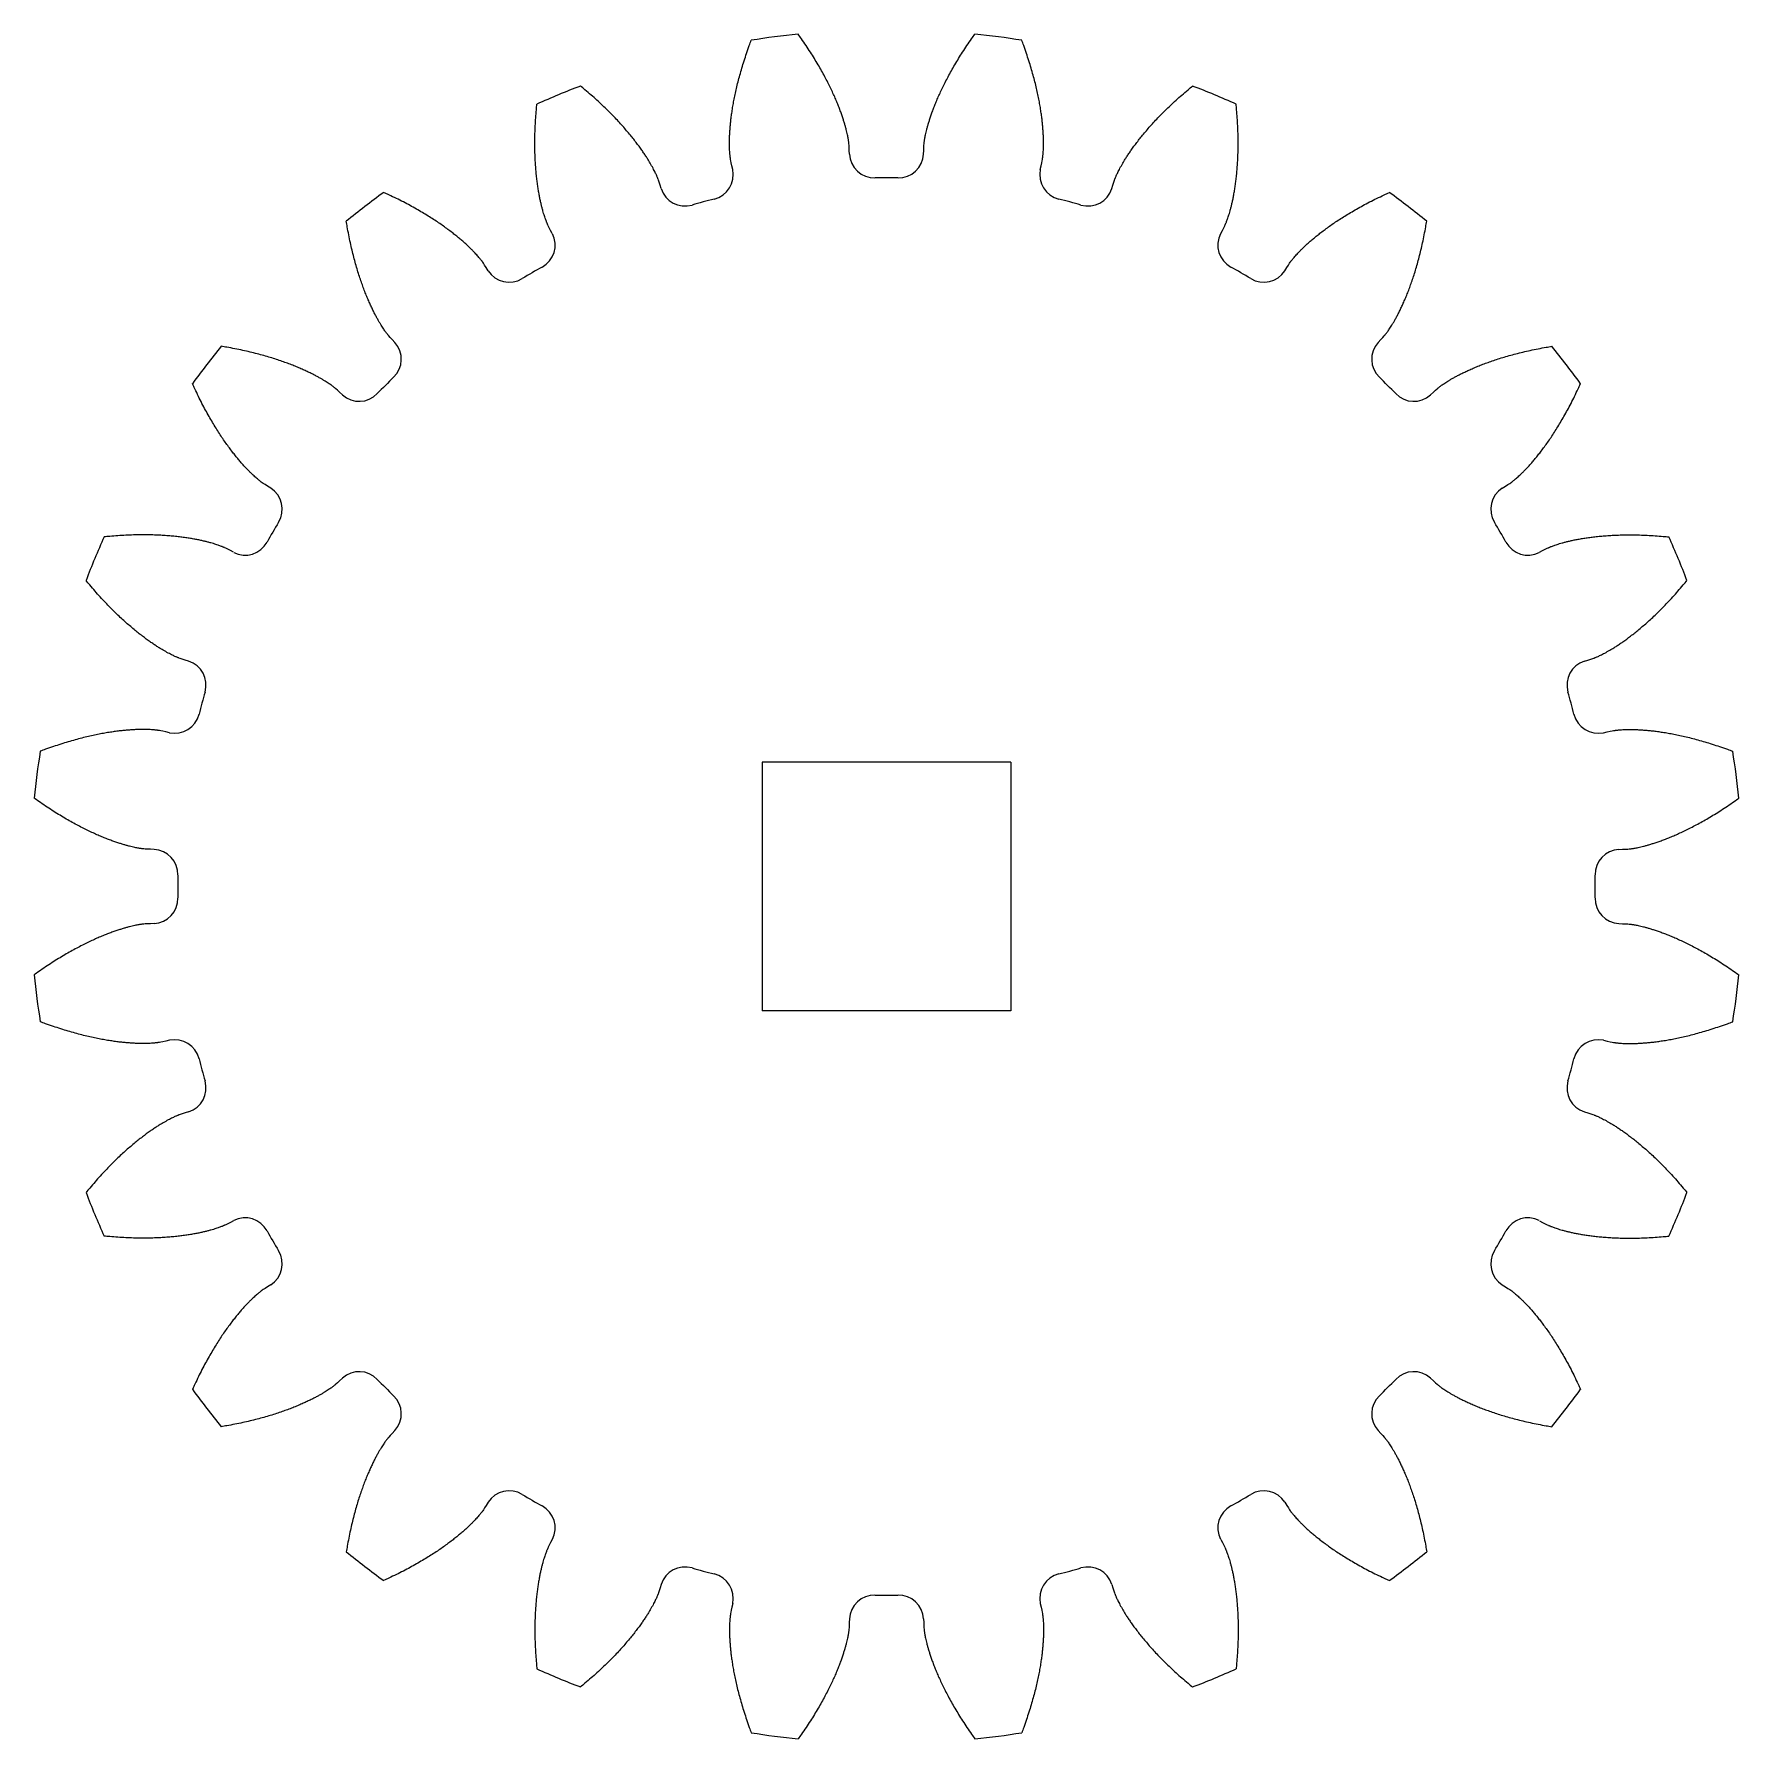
# Model space of a CAD drawing. Extents: x -1.03 to 1.03, y -1.03 to 1.03.
import ezdxf

# ---------------------------------------------------------------- set-up
doc = ezdxf.new("R2010")
doc.units = 0
doc.layers.add('VISIBLE', color=7, linetype='CONTINUOUS')

msp = doc.modelspace()

# ---------------------------------------------------------------- linework, layer by layer
at = {"layer": 'VISIBLE'}
for p, q in [((0.15, 0.15), (-0.15, 0.15)), ((-0.15, 0.15), (-0.15, -0.15)), ((0.15, 0.15), (0.15, -0.15)), ((0.15, -0.15), (-0.15, -0.15))]:
    msp.add_line(p, q, dxfattribs=at)
for centre, radius, start, end in [((0, 0), 1.0345, 95.9238, 99.0762), ((0, 0), 1.0345, 80.9238, 84.0762), ((0, 0), 1.0345, 110.9238, 114.0762), ((0, 0), 1.0345, 65.9238, 69.0762), ((-0.2154, 0.8593), 0.0304, 284.0709, 12.1063), ((-0.0144, 0.8857), 0.0304, 182.8937, 270.9291), ((0.0144, 0.8857), 0.0304, 269.0709, 357.1063), ((0.2154, 0.8593), 0.0304, 167.8937, 255.9291), ((0, 0), 0.8555, 89.0709, 90.9291), ((0, 0), 1.0345, 125.9238, 129.0762), ((-0.2431, 0.8518), 0.0304, 197.8937, 285.9291), ((0, 0), 0.8555, 104.0709, 105.9291), ((0, 0), 0.8555, 74.0709, 75.9291), ((0.2431, 0.8518), 0.0304, 254.0709, 342.1063), ((0, 0), 1.0345, 50.9238, 54.0762), ((-0.4304, 0.7742), 0.0304, 299.0709, 27.1063), ((0.4304, 0.7742), 0.0304, 152.8937, 240.9291), ((-0.4553, 0.7599), 0.0304, 212.8937, 300.9291), ((0, 0), 0.8555, 119.0709, 120.9291), ((0, 0), 0.8555, 59.0709, 60.9291), ((0.4553, 0.7599), 0.0304, 239.0709, 327.1063), ((0, 0), 1.0345, 140.9238, 144.0762), ((-0.6161, 0.6365), 0.0304, 314.0709, 42.1063), ((0.6161, 0.6365), 0.0304, 137.8937, 225.9291), ((0, 0), 1.0345, 35.9238, 39.0762), ((0, 0), 0.8555, 134.0709, 135.9291), ((0, 0), 0.8555, 44.0709, 45.9291), ((-0.6365, 0.6161), 0.0304, 227.8937, 315.9291), ((0.6365, 0.6161), 0.0304, 224.0709, 312.1063), ((-0.7599, 0.4553), 0.0304, 329.0709, 57.1063), ((0.7599, 0.4553), 0.0304, 122.8937, 210.9291), ((0, 0), 0.8555, 149.0709, 150.9291), ((0, 0), 0.8555, 29.0709, 30.9291), ((0, 0), 1.0345, 155.9238, 159.0762), ((-0.7742, 0.4304), 0.0304, 242.8937, 330.9291), ((0.7742, 0.4304), 0.0304, 209.0709, 297.1063), ((0, 0), 1.0345, 20.9238, 24.0762), ((-0.8518, 0.2431), 0.0304, 344.0709, 72.1063), ((0.8518, 0.2431), 0.0304, 107.8937, 195.9291), ((0, 0), 0.8555, 164.0709, 165.9291), ((0, 0), 0.8555, 14.0709, 15.9291), ((-0.8593, 0.2154), 0.0304, 257.8937, 345.9291), ((0.8593, 0.2154), 0.0304, 194.0709, 282.1063), ((0, 0), 1.0345, 170.9238, 174.0762), ((0, 0), 1.0345, 5.9238, 9.0762), ((-0.8857, 0.0144), 0.0304, 359.0709, 87.1063), ((0.8857, 0.0144), 0.0304, 92.8937, 180.9291), ((0, 0), 0.8555, 179.0709, 180.9291), ((0, 0), 0.8555, 359.0709, 0.9291), ((-0.8857, -0.0144), 0.0304, 272.8937, 0.9291), ((0.8857, -0.0144), 0.0304, 179.0709, 267.1063), ((0, 0), 1.0345, 185.9238, 189.0762), ((0, 0), 1.0345, 350.9238, 354.0762), ((-0.8593, -0.2154), 0.0304, 14.0709, 102.1063), ((0.8593, -0.2154), 0.0304, 77.8937, 165.9291), ((0, 0), 0.8555, 194.0709, 195.9291), ((0, 0), 0.8555, 344.0709, 345.9291), ((-0.8518, -0.2431), 0.0304, 287.8937, 15.9291), ((0.8518, -0.2431), 0.0304, 164.0709, 252.1063), ((0, 0), 1.0345, 200.9238, 204.0762), ((0, 0), 1.0345, 335.9238, 339.0762), ((-0.7742, -0.4304), 0.0304, 29.0709, 117.1063), ((0.7742, -0.4304), 0.0304, 62.8937, 150.9291), ((0, 0), 0.8555, 209.0709, 210.9291), ((0, 0), 0.8555, 329.0709, 330.9291), ((-0.7599, -0.4553), 0.0304, 302.8937, 30.9291), ((0.7599, -0.4553), 0.0304, 149.0709, 237.1063), ((-0.6365, -0.6161), 0.0304, 44.0709, 132.1063), ((0, 0), 0.8555, 224.0709, 225.9291), ((0, 0), 0.8555, 314.0709, 315.9291), ((0.6365, -0.6161), 0.0304, 47.8937, 135.9291), ((0, 0), 1.0345, 215.9238, 219.0762), ((-0.6161, -0.6365), 0.0304, 317.8937, 45.9291), ((0.6161, -0.6365), 0.0304, 134.0709, 222.1063), ((0, 0), 1.0345, 320.9238, 324.0762), ((-0.4553, -0.7599), 0.0304, 59.0709, 147.1063), ((0, 0), 0.8555, 239.0709, 240.9291), ((0, 0), 0.8555, 299.0709, 300.9291), ((0.4553, -0.7599), 0.0304, 32.8937, 120.9291), ((-0.4304, -0.7742), 0.0304, 332.8937, 60.9291), ((0.4304, -0.7742), 0.0304, 119.0709, 207.1063), ((0, 0), 1.0345, 230.9238, 234.0762), ((-0.2431, -0.8518), 0.0304, 74.0709, 162.1063), ((0, 0), 0.8555, 254.0709, 255.9291), ((0, 0), 0.8555, 284.0709, 285.9291), ((0.2431, -0.8518), 0.0304, 17.8937, 105.9291), ((0, 0), 1.0345, 305.9238, 309.0762), ((-0.2154, -0.8593), 0.0304, 347.8937, 75.9291), ((0.2154, -0.8593), 0.0304, 104.0709, 192.1063), ((-0.0144, -0.8857), 0.0304, 89.0709, 177.1063), ((0, 0), 0.8555, 269.0709, 270.9291), ((0.0144, -0.8857), 0.0304, 2.8937, 90.9291), ((0, 0), 1.0345, 245.9238, 249.0762), ((0, 0), 1.0345, 290.9238, 294.0762), ((0, 0), 1.0345, 260.9238, 264.0762), ((0, 0), 1.0345, 275.9238, 279.0762)]:
    msp.add_arc(centre, radius, start, end, dxfattribs=at)
for points in [[(-0.1857, 0.8656), (-0.187, 0.8719), (-0.1882, 0.8776), (-0.1883, 0.878), (-0.1884, 0.879), (-0.1886, 0.8802), (-0.1888, 0.8819), (-0.189, 0.8838), (-0.1892, 0.8861), (-0.1894, 0.8888), (-0.1895, 0.8919), (-0.1896, 0.8953), (-0.1896, 0.8991), (-0.1895, 0.9032), (-0.1893, 0.9077), (-0.189, 0.9125), (-0.1886, 0.9177), (-0.1881, 0.9232), (-0.1874, 0.9291), (-0.1865, 0.9353), (-0.1855, 0.9419), (-0.1842, 0.9488), (-0.1828, 0.956), (-0.1811, 0.9635), (-0.1792, 0.9714), (-0.177, 0.9795), (-0.1746, 0.988), (-0.1719, 0.9967), (-0.1689, 1.0058), (-0.166, 1.0141), (-0.164, 1.0194), (-0.1632, 1.0216)], [(-0.0447, 0.8842), (-0.045, 0.8906), (-0.0453, 0.8964), (-0.0454, 0.8969), (-0.0455, 0.8979), (-0.0456, 0.8991), (-0.0459, 0.9007), (-0.0462, 0.9026), (-0.0466, 0.9049), (-0.0471, 0.9076), (-0.0478, 0.9105), (-0.0486, 0.9139), (-0.0496, 0.9175), (-0.0507, 0.9215), (-0.0521, 0.9257), (-0.0536, 0.9303), (-0.0553, 0.9353), (-0.0573, 0.9405), (-0.0595, 0.946), (-0.0619, 0.9517), (-0.0646, 0.9578), (-0.0676, 0.9641), (-0.0709, 0.9707), (-0.0745, 0.9776), (-0.0783, 0.9847), (-0.0825, 0.992), (-0.0871, 0.9995), (-0.0919, 1.0073), (-0.0971, 1.0152), (-0.1021, 1.0225), (-0.1054, 1.0271), (-0.1068, 1.029)], [(0.0447, 0.8842), (0.045, 0.8906), (0.0453, 0.8964), (0.0454, 0.8969), (0.0455, 0.8979), (0.0456, 0.8991), (0.0459, 0.9007), (0.0462, 0.9026), (0.0466, 0.9049), (0.0471, 0.9076), (0.0478, 0.9105), (0.0486, 0.9139), (0.0496, 0.9175), (0.0507, 0.9215), (0.0521, 0.9257), (0.0536, 0.9303), (0.0553, 0.9353), (0.0573, 0.9405), (0.0595, 0.946), (0.0619, 0.9517), (0.0646, 0.9578), (0.0676, 0.9641), (0.0709, 0.9707), (0.0745, 0.9776), (0.0783, 0.9847), (0.0825, 0.992), (0.0871, 0.9995), (0.0919, 1.0073), (0.0971, 1.0152), (0.1021, 1.0225), (0.1054, 1.0271), (0.1068, 1.029)], [(0.1857, 0.8656), (0.187, 0.8719), (0.1882, 0.8776), (0.1883, 0.878), (0.1884, 0.879), (0.1886, 0.8802), (0.1888, 0.8819), (0.189, 0.8838), (0.1892, 0.8861), (0.1894, 0.8888), (0.1895, 0.8919), (0.1896, 0.8953), (0.1896, 0.8991), (0.1895, 0.9032), (0.1893, 0.9077), (0.189, 0.9125), (0.1886, 0.9177), (0.1881, 0.9232), (0.1874, 0.9291), (0.1865, 0.9353), (0.1855, 0.9419), (0.1842, 0.9488), (0.1828, 0.956), (0.1811, 0.9635), (0.1792, 0.9714), (0.177, 0.9795), (0.1746, 0.988), (0.1719, 0.9967), (0.1689, 1.0058), (0.166, 1.0141), (0.164, 1.0194), (0.1632, 1.0216)], [(-0.272, 0.8425), (-0.274, 0.8486), (-0.2758, 0.8541), (-0.276, 0.8545), (-0.2763, 0.8555), (-0.2768, 0.8566), (-0.2774, 0.8581), (-0.2782, 0.8599), (-0.2792, 0.862), (-0.2804, 0.8644), (-0.2818, 0.8671), (-0.2835, 0.8701), (-0.2854, 0.8734), (-0.2875, 0.8769), (-0.2899, 0.8807), (-0.2925, 0.8848), (-0.2955, 0.8891), (-0.2987, 0.8936), (-0.3023, 0.8983), (-0.3061, 0.9033), (-0.3103, 0.9084), (-0.3149, 0.9138), (-0.3197, 0.9193), (-0.3249, 0.925), (-0.3305, 0.9308), (-0.3365, 0.9368), (-0.3428, 0.9429), (-0.3495, 0.9492), (-0.3566, 0.9555), (-0.3633, 0.9612), (-0.3676, 0.9648), (-0.3694, 0.9663)], [(0.272, 0.8425), (0.274, 0.8486), (0.2758, 0.8541), (0.276, 0.8545), (0.2763, 0.8555), (0.2768, 0.8566), (0.2774, 0.8581), (0.2782, 0.8599), (0.2792, 0.862), (0.2804, 0.8644), (0.2818, 0.8671), (0.2835, 0.8701), (0.2854, 0.8734), (0.2875, 0.8769), (0.2899, 0.8807), (0.2925, 0.8848), (0.2955, 0.8891), (0.2987, 0.8936), (0.3023, 0.8983), (0.3061, 0.9033), (0.3103, 0.9084), (0.3149, 0.9138), (0.3197, 0.9193), (0.3249, 0.925), (0.3305, 0.9308), (0.3365, 0.9368), (0.3428, 0.9429), (0.3495, 0.9492), (0.3566, 0.9555), (0.3633, 0.9612), (0.3676, 0.9648), (0.3694, 0.9663)], [(-0.4034, 0.7881), (-0.4063, 0.7938), (-0.4089, 0.7989), (-0.4091, 0.7994), (-0.4095, 0.8003), (-0.41, 0.8014), (-0.4106, 0.8029), (-0.4113, 0.8048), (-0.4121, 0.807), (-0.413, 0.8095), (-0.4139, 0.8124), (-0.4148, 0.8157), (-0.4158, 0.8194), (-0.4168, 0.8234), (-0.4178, 0.8277), (-0.4188, 0.8325), (-0.4197, 0.8376), (-0.4206, 0.8431), (-0.4215, 0.849), (-0.4222, 0.8552), (-0.4229, 0.8618), (-0.4235, 0.8688), (-0.424, 0.8761), (-0.4243, 0.8838), (-0.4245, 0.8919), (-0.4245, 0.9003), (-0.4244, 0.9091), (-0.424, 0.9183), (-0.4235, 0.9278), (-0.4228, 0.9365), (-0.4223, 0.9422), (-0.422, 0.9445)], [(0.4034, 0.7881), (0.4063, 0.7938), (0.4089, 0.7989), (0.4091, 0.7994), (0.4095, 0.8003), (0.41, 0.8014), (0.4106, 0.8029), (0.4113, 0.8048), (0.4121, 0.807), (0.413, 0.8095), (0.4139, 0.8124), (0.4148, 0.8157), (0.4158, 0.8194), (0.4168, 0.8234), (0.4178, 0.8277), (0.4188, 0.8325), (0.4197, 0.8376), (0.4206, 0.8431), (0.4215, 0.849), (0.4222, 0.8552), (0.4229, 0.8618), (0.4235, 0.8688), (0.424, 0.8761), (0.4243, 0.8838), (0.4245, 0.8919), (0.4245, 0.9003), (0.4244, 0.9091), (0.424, 0.9183), (0.4235, 0.9278), (0.4228, 0.9365), (0.4223, 0.9422), (0.422, 0.9445)], [(-0.4808, 0.7434), (-0.4843, 0.7488), (-0.4874, 0.7536), (-0.4877, 0.754), (-0.4883, 0.7548), (-0.4891, 0.7558), (-0.4901, 0.7571), (-0.4913, 0.7586), (-0.4928, 0.7604), (-0.4946, 0.7624), (-0.4967, 0.7647), (-0.499, 0.7671), (-0.5017, 0.7698), (-0.5047, 0.7726), (-0.508, 0.7757), (-0.5116, 0.7789), (-0.5155, 0.7823), (-0.5198, 0.7858), (-0.5245, 0.7895), (-0.5295, 0.7933), (-0.5349, 0.7972), (-0.5406, 0.8012), (-0.5468, 0.8052), (-0.5533, 0.8094), (-0.5602, 0.8136), (-0.5675, 0.8178), (-0.5752, 0.8221), (-0.5832, 0.8264), (-0.5917, 0.8306), (-0.5997, 0.8344), (-0.6048, 0.8368), (-0.607, 0.8377)], [(0.4808, 0.7434), (0.4843, 0.7488), (0.4874, 0.7536), (0.4877, 0.754), (0.4883, 0.7548), (0.4891, 0.7558), (0.4901, 0.7571), (0.4913, 0.7586), (0.4928, 0.7604), (0.4946, 0.7624), (0.4967, 0.7647), (0.499, 0.7671), (0.5017, 0.7698), (0.5047, 0.7726), (0.508, 0.7757), (0.5116, 0.7789), (0.5155, 0.7823), (0.5198, 0.7858), (0.5245, 0.7895), (0.5295, 0.7933), (0.5349, 0.7972), (0.5406, 0.8012), (0.5468, 0.8052), (0.5533, 0.8094), (0.5602, 0.8136), (0.5675, 0.8178), (0.5752, 0.8221), (0.5832, 0.8264), (0.5917, 0.8306), (0.5997, 0.8344), (0.6048, 0.8368), (0.607, 0.8377)], [(-0.5936, 0.6568), (-0.5979, 0.6616), (-0.6018, 0.6659), (-0.6021, 0.6663), (-0.6027, 0.6671), (-0.6035, 0.668), (-0.6045, 0.6693), (-0.6056, 0.6709), (-0.6069, 0.6728), (-0.6084, 0.6751), (-0.61, 0.6776), (-0.6118, 0.6806), (-0.6137, 0.6838), (-0.6157, 0.6874), (-0.6178, 0.6914), (-0.62, 0.6957), (-0.6222, 0.7004), (-0.6245, 0.7055), (-0.6268, 0.711), (-0.6292, 0.7168), (-0.6316, 0.723), (-0.6339, 0.7296), (-0.6363, 0.7365), (-0.6386, 0.7439), (-0.6409, 0.7517), (-0.6431, 0.7598), (-0.6452, 0.7683), (-0.6472, 0.7772), (-0.6492, 0.7866), (-0.6508, 0.7952), (-0.6517, 0.8008), (-0.6521, 0.8031)], [(0.5936, 0.6568), (0.5979, 0.6616), (0.6018, 0.6659), (0.6021, 0.6663), (0.6027, 0.6671), (0.6035, 0.668), (0.6045, 0.6693), (0.6056, 0.6709), (0.6069, 0.6728), (0.6084, 0.6751), (0.61, 0.6776), (0.6118, 0.6806), (0.6137, 0.6838), (0.6157, 0.6874), (0.6178, 0.6914), (0.62, 0.6957), (0.6222, 0.7004), (0.6245, 0.7055), (0.6268, 0.711), (0.6292, 0.7168), (0.6316, 0.723), (0.6339, 0.7296), (0.6363, 0.7365), (0.6386, 0.7439), (0.6409, 0.7517), (0.6431, 0.7598), (0.6452, 0.7683), (0.6472, 0.7772), (0.6492, 0.7866), (0.6508, 0.7952), (0.6517, 0.8008), (0.6521, 0.8031)], [(-0.6568, 0.5936), (-0.6616, 0.5979), (-0.6659, 0.6018), (-0.6663, 0.6021), (-0.6671, 0.6027), (-0.668, 0.6035), (-0.6693, 0.6045), (-0.6709, 0.6056), (-0.6728, 0.6069), (-0.6751, 0.6084), (-0.6776, 0.61), (-0.6806, 0.6118), (-0.6838, 0.6137), (-0.6874, 0.6157), (-0.6914, 0.6178), (-0.6957, 0.62), (-0.7004, 0.6222), (-0.7055, 0.6245), (-0.711, 0.6268), (-0.7168, 0.6292), (-0.723, 0.6316), (-0.7296, 0.6339), (-0.7365, 0.6363), (-0.7439, 0.6386), (-0.7517, 0.6409), (-0.7598, 0.6431), (-0.7683, 0.6452), (-0.7772, 0.6472), (-0.7866, 0.6492), (-0.7952, 0.6508), (-0.8008, 0.6517), (-0.8031, 0.6521)], [(0.6568, 0.5936), (0.6616, 0.5979), (0.6659, 0.6018), (0.6663, 0.6021), (0.6671, 0.6027), (0.668, 0.6035), (0.6693, 0.6045), (0.6709, 0.6056), (0.6728, 0.6069), (0.6751, 0.6084), (0.6776, 0.61), (0.6806, 0.6118), (0.6838, 0.6137), (0.6874, 0.6157), (0.6914, 0.6178), (0.6957, 0.62), (0.7004, 0.6222), (0.7055, 0.6245), (0.711, 0.6268), (0.7168, 0.6292), (0.723, 0.6316), (0.7296, 0.6339), (0.7365, 0.6363), (0.7439, 0.6386), (0.7517, 0.6409), (0.7598, 0.6431), (0.7683, 0.6452), (0.7772, 0.6472), (0.7866, 0.6492), (0.7952, 0.6508), (0.8008, 0.6517), (0.8031, 0.6521)], [(-0.7434, 0.4808), (-0.7488, 0.4843), (-0.7536, 0.4874), (-0.754, 0.4877), (-0.7548, 0.4883), (-0.7558, 0.4891), (-0.7571, 0.4901), (-0.7586, 0.4913), (-0.7604, 0.4928), (-0.7624, 0.4946), (-0.7647, 0.4967), (-0.7671, 0.499), (-0.7698, 0.5017), (-0.7726, 0.5047), (-0.7757, 0.508), (-0.7789, 0.5116), (-0.7823, 0.5155), (-0.7858, 0.5198), (-0.7895, 0.5245), (-0.7933, 0.5295), (-0.7972, 0.5349), (-0.8012, 0.5406), (-0.8052, 0.5468), (-0.8094, 0.5533), (-0.8136, 0.5602), (-0.8178, 0.5675), (-0.8221, 0.5752), (-0.8264, 0.5832), (-0.8306, 0.5917), (-0.8344, 0.5997), (-0.8368, 0.6048), (-0.8377, 0.607)], [(0.7434, 0.4808), (0.7488, 0.4843), (0.7536, 0.4874), (0.754, 0.4877), (0.7548, 0.4883), (0.7558, 0.4891), (0.7571, 0.4901), (0.7586, 0.4913), (0.7604, 0.4928), (0.7624, 0.4946), (0.7647, 0.4967), (0.7671, 0.499), (0.7698, 0.5017), (0.7726, 0.5047), (0.7757, 0.508), (0.7789, 0.5116), (0.7823, 0.5155), (0.7858, 0.5198), (0.7895, 0.5245), (0.7933, 0.5295), (0.7972, 0.5349), (0.8012, 0.5406), (0.8052, 0.5468), (0.8094, 0.5533), (0.8136, 0.5602), (0.8178, 0.5675), (0.8221, 0.5752), (0.8264, 0.5832), (0.8306, 0.5917), (0.8344, 0.5997), (0.8368, 0.6048), (0.8377, 0.607)], [(-0.7881, 0.4034), (-0.7938, 0.4063), (-0.7989, 0.4089), (-0.7994, 0.4091), (-0.8003, 0.4095), (-0.8014, 0.41), (-0.8029, 0.4106), (-0.8048, 0.4113), (-0.807, 0.4121), (-0.8095, 0.413), (-0.8124, 0.4139), (-0.8157, 0.4148), (-0.8194, 0.4158), (-0.8234, 0.4168), (-0.8277, 0.4178), (-0.8325, 0.4188), (-0.8376, 0.4197), (-0.8431, 0.4206), (-0.849, 0.4215), (-0.8552, 0.4222), (-0.8618, 0.4229), (-0.8688, 0.4235), (-0.8761, 0.424), (-0.8838, 0.4243), (-0.8919, 0.4245), (-0.9003, 0.4245), (-0.9091, 0.4244), (-0.9183, 0.424), (-0.9278, 0.4235), (-0.9365, 0.4228), (-0.9422, 0.4223), (-0.9445, 0.422)], [(0.7881, 0.4034), (0.7938, 0.4063), (0.7989, 0.4089), (0.7994, 0.4091), (0.8003, 0.4095), (0.8014, 0.41), (0.8029, 0.4106), (0.8048, 0.4113), (0.807, 0.4121), (0.8095, 0.413), (0.8124, 0.4139), (0.8157, 0.4148), (0.8194, 0.4158), (0.8234, 0.4168), (0.8277, 0.4178), (0.8325, 0.4188), (0.8376, 0.4197), (0.8431, 0.4206), (0.849, 0.4215), (0.8552, 0.4222), (0.8618, 0.4229), (0.8688, 0.4235), (0.8761, 0.424), (0.8838, 0.4243), (0.8919, 0.4245), (0.9003, 0.4245), (0.9091, 0.4244), (0.9183, 0.424), (0.9278, 0.4235), (0.9365, 0.4228), (0.9422, 0.4223), (0.9445, 0.422)], [(-0.8425, 0.272), (-0.8486, 0.274), (-0.8541, 0.2758), (-0.8545, 0.276), (-0.8555, 0.2763), (-0.8566, 0.2768), (-0.8581, 0.2774), (-0.8599, 0.2782), (-0.862, 0.2792), (-0.8644, 0.2804), (-0.8671, 0.2818), (-0.8701, 0.2835), (-0.8734, 0.2854), (-0.8769, 0.2875), (-0.8807, 0.2899), (-0.8848, 0.2925), (-0.8891, 0.2955), (-0.8936, 0.2987), (-0.8983, 0.3023), (-0.9033, 0.3061), (-0.9084, 0.3103), (-0.9138, 0.3149), (-0.9193, 0.3197), (-0.925, 0.3249), (-0.9308, 0.3305), (-0.9368, 0.3365), (-0.9429, 0.3428), (-0.9492, 0.3495), (-0.9555, 0.3566), (-0.9612, 0.3633), (-0.9648, 0.3676), (-0.9663, 0.3694)], [(0.8425, 0.272), (0.8486, 0.274), (0.8541, 0.2758), (0.8545, 0.276), (0.8555, 0.2763), (0.8566, 0.2768), (0.8581, 0.2774), (0.8599, 0.2782), (0.862, 0.2792), (0.8644, 0.2804), (0.8671, 0.2818), (0.8701, 0.2835), (0.8734, 0.2854), (0.8769, 0.2875), (0.8807, 0.2899), (0.8848, 0.2925), (0.8891, 0.2955), (0.8936, 0.2987), (0.8983, 0.3023), (0.9033, 0.3061), (0.9084, 0.3103), (0.9138, 0.3149), (0.9193, 0.3197), (0.925, 0.3249), (0.9308, 0.3305), (0.9368, 0.3365), (0.9429, 0.3428), (0.9492, 0.3495), (0.9555, 0.3566), (0.9612, 0.3633), (0.9648, 0.3676), (0.9663, 0.3694)], [(-0.8656, 0.1857), (-0.8719, 0.187), (-0.8776, 0.1882), (-0.878, 0.1883), (-0.879, 0.1884), (-0.8802, 0.1886), (-0.8819, 0.1888), (-0.8838, 0.189), (-0.8861, 0.1892), (-0.8888, 0.1894), (-0.8919, 0.1895), (-0.8953, 0.1896), (-0.8991, 0.1896), (-0.9032, 0.1895), (-0.9077, 0.1893), (-0.9125, 0.189), (-0.9177, 0.1886), (-0.9232, 0.1881), (-0.9291, 0.1874), (-0.9353, 0.1865), (-0.9419, 0.1855), (-0.9488, 0.1842), (-0.956, 0.1828), (-0.9635, 0.1811), (-0.9714, 0.1792), (-0.9795, 0.177), (-0.988, 0.1746), (-0.9967, 0.1719), (-1.0058, 0.1689), (-1.0141, 0.166), (-1.0194, 0.164), (-1.0216, 0.1632)], [(0.8656, 0.1857), (0.8719, 0.187), (0.8776, 0.1882), (0.878, 0.1883), (0.879, 0.1884), (0.8802, 0.1886), (0.8819, 0.1888), (0.8838, 0.189), (0.8861, 0.1892), (0.8888, 0.1894), (0.8919, 0.1895), (0.8953, 0.1896), (0.8991, 0.1896), (0.9032, 0.1895), (0.9077, 0.1893), (0.9125, 0.189), (0.9177, 0.1886), (0.9232, 0.1881), (0.9291, 0.1874), (0.9353, 0.1865), (0.9419, 0.1855), (0.9488, 0.1842), (0.956, 0.1828), (0.9635, 0.1811), (0.9714, 0.1792), (0.9795, 0.177), (0.988, 0.1746), (0.9967, 0.1719), (1.0058, 0.1689), (1.0141, 0.166), (1.0194, 0.164), (1.0216, 0.1632)], [(-0.8842, 0.0447), (-0.8906, 0.045), (-0.8964, 0.0453), (-0.8969, 0.0454), (-0.8979, 0.0455), (-0.8991, 0.0456), (-0.9007, 0.0459), (-0.9026, 0.0462), (-0.9049, 0.0466), (-0.9076, 0.0471), (-0.9105, 0.0478), (-0.9139, 0.0486), (-0.9175, 0.0496), (-0.9215, 0.0507), (-0.9257, 0.0521), (-0.9303, 0.0536), (-0.9353, 0.0553), (-0.9405, 0.0573), (-0.946, 0.0595), (-0.9517, 0.0619), (-0.9578, 0.0646), (-0.9641, 0.0676), (-0.9707, 0.0709), (-0.9776, 0.0745), (-0.9847, 0.0783), (-0.992, 0.0825), (-0.9995, 0.0871), (-1.0073, 0.0919), (-1.0152, 0.0971), (-1.0225, 0.1021), (-1.0271, 0.1054), (-1.029, 0.1068)], [(0.8842, 0.0447), (0.8906, 0.045), (0.8964, 0.0453), (0.8969, 0.0454), (0.8979, 0.0455), (0.8991, 0.0456), (0.9007, 0.0459), (0.9026, 0.0462), (0.9049, 0.0466), (0.9076, 0.0471), (0.9105, 0.0478), (0.9139, 0.0486), (0.9175, 0.0496), (0.9215, 0.0507), (0.9257, 0.0521), (0.9303, 0.0536), (0.9353, 0.0553), (0.9405, 0.0573), (0.946, 0.0595), (0.9517, 0.0619), (0.9578, 0.0646), (0.9641, 0.0676), (0.9707, 0.0709), (0.9776, 0.0745), (0.9847, 0.0783), (0.992, 0.0825), (0.9995, 0.0871), (1.0073, 0.0919), (1.0152, 0.0971), (1.0225, 0.1021), (1.0271, 0.1054), (1.029, 0.1068)], [(-0.8842, -0.0447), (-0.8906, -0.045), (-0.8964, -0.0453), (-0.8969, -0.0454), (-0.8979, -0.0455), (-0.8991, -0.0456), (-0.9007, -0.0459), (-0.9026, -0.0462), (-0.9049, -0.0466), (-0.9076, -0.0471), (-0.9105, -0.0478), (-0.9139, -0.0486), (-0.9175, -0.0496), (-0.9215, -0.0507), (-0.9257, -0.0521), (-0.9303, -0.0536), (-0.9353, -0.0553), (-0.9405, -0.0573), (-0.946, -0.0595), (-0.9517, -0.0619), (-0.9578, -0.0646), (-0.9641, -0.0676), (-0.9707, -0.0709), (-0.9776, -0.0745), (-0.9847, -0.0783), (-0.992, -0.0825), (-0.9995, -0.0871), (-1.0073, -0.0919), (-1.0152, -0.0971), (-1.0225, -0.1021), (-1.0271, -0.1054), (-1.029, -0.1068)], [(0.8842, -0.0447), (0.8906, -0.045), (0.8964, -0.0453), (0.8969, -0.0454), (0.8979, -0.0455), (0.8991, -0.0456), (0.9007, -0.0459), (0.9026, -0.0462), (0.9049, -0.0466), (0.9076, -0.0471), (0.9105, -0.0478), (0.9139, -0.0486), (0.9175, -0.0496), (0.9215, -0.0507), (0.9257, -0.0521), (0.9303, -0.0536), (0.9353, -0.0553), (0.9405, -0.0573), (0.946, -0.0595), (0.9517, -0.0619), (0.9578, -0.0646), (0.9641, -0.0676), (0.9707, -0.0709), (0.9776, -0.0745), (0.9847, -0.0783), (0.992, -0.0825), (0.9995, -0.0871), (1.0073, -0.0919), (1.0152, -0.0971), (1.0225, -0.1021), (1.0271, -0.1054), (1.029, -0.1068)], [(-0.8656, -0.1857), (-0.8719, -0.187), (-0.8776, -0.1882), (-0.878, -0.1883), (-0.879, -0.1884), (-0.8802, -0.1886), (-0.8819, -0.1888), (-0.8838, -0.189), (-0.8861, -0.1892), (-0.8888, -0.1894), (-0.8919, -0.1895), (-0.8953, -0.1896), (-0.8991, -0.1896), (-0.9032, -0.1895), (-0.9077, -0.1893), (-0.9125, -0.189), (-0.9177, -0.1886), (-0.9232, -0.1881), (-0.9291, -0.1874), (-0.9353, -0.1865), (-0.9419, -0.1855), (-0.9488, -0.1842), (-0.956, -0.1828), (-0.9635, -0.1811), (-0.9714, -0.1792), (-0.9795, -0.177), (-0.988, -0.1746), (-0.9967, -0.1719), (-1.0058, -0.1689), (-1.0141, -0.166), (-1.0194, -0.164), (-1.0216, -0.1632)], [(0.8656, -0.1857), (0.8719, -0.187), (0.8776, -0.1882), (0.878, -0.1883), (0.879, -0.1884), (0.8802, -0.1886), (0.8819, -0.1888), (0.8838, -0.189), (0.8861, -0.1892), (0.8888, -0.1894), (0.8919, -0.1895), (0.8953, -0.1896), (0.8991, -0.1896), (0.9032, -0.1895), (0.9077, -0.1893), (0.9125, -0.189), (0.9177, -0.1886), (0.9232, -0.1881), (0.9291, -0.1874), (0.9353, -0.1865), (0.9419, -0.1855), (0.9488, -0.1842), (0.956, -0.1828), (0.9635, -0.1811), (0.9714, -0.1792), (0.9795, -0.177), (0.988, -0.1746), (0.9967, -0.1719), (1.0058, -0.1689), (1.0141, -0.166), (1.0194, -0.164), (1.0216, -0.1632)], [(-0.8425, -0.272), (-0.8486, -0.274), (-0.8541, -0.2758), (-0.8545, -0.276), (-0.8555, -0.2763), (-0.8566, -0.2768), (-0.8581, -0.2774), (-0.8599, -0.2782), (-0.862, -0.2792), (-0.8644, -0.2804), (-0.8671, -0.2818), (-0.8701, -0.2835), (-0.8734, -0.2854), (-0.8769, -0.2875), (-0.8807, -0.2899), (-0.8848, -0.2925), (-0.8891, -0.2955), (-0.8936, -0.2987), (-0.8983, -0.3023), (-0.9033, -0.3061), (-0.9084, -0.3103), (-0.9138, -0.3149), (-0.9193, -0.3197), (-0.925, -0.3249), (-0.9308, -0.3305), (-0.9368, -0.3365), (-0.9429, -0.3428), (-0.9492, -0.3495), (-0.9555, -0.3566), (-0.9612, -0.3633), (-0.9648, -0.3676), (-0.9663, -0.3694)], [(0.8425, -0.272), (0.8486, -0.274), (0.8541, -0.2758), (0.8545, -0.276), (0.8555, -0.2763), (0.8566, -0.2768), (0.8581, -0.2774), (0.8599, -0.2782), (0.862, -0.2792), (0.8644, -0.2804), (0.8671, -0.2818), (0.8701, -0.2835), (0.8734, -0.2854), (0.8769, -0.2875), (0.8807, -0.2899), (0.8848, -0.2925), (0.8891, -0.2955), (0.8936, -0.2987), (0.8983, -0.3023), (0.9033, -0.3061), (0.9084, -0.3103), (0.9138, -0.3149), (0.9193, -0.3197), (0.925, -0.3249), (0.9308, -0.3305), (0.9368, -0.3365), (0.9429, -0.3428), (0.9492, -0.3495), (0.9555, -0.3566), (0.9612, -0.3633), (0.9648, -0.3676), (0.9663, -0.3694)], [(-0.7881, -0.4034), (-0.7938, -0.4063), (-0.7989, -0.4089), (-0.7994, -0.4091), (-0.8003, -0.4095), (-0.8014, -0.41), (-0.8029, -0.4106), (-0.8048, -0.4113), (-0.807, -0.4121), (-0.8095, -0.413), (-0.8124, -0.4139), (-0.8157, -0.4148), (-0.8194, -0.4158), (-0.8234, -0.4168), (-0.8277, -0.4178), (-0.8325, -0.4188), (-0.8376, -0.4197), (-0.8431, -0.4206), (-0.849, -0.4215), (-0.8552, -0.4222), (-0.8618, -0.4229), (-0.8688, -0.4235), (-0.8761, -0.424), (-0.8838, -0.4243), (-0.8919, -0.4245), (-0.9003, -0.4245), (-0.9091, -0.4244), (-0.9183, -0.424), (-0.9278, -0.4235), (-0.9365, -0.4228), (-0.9422, -0.4223), (-0.9445, -0.422)], [(0.7881, -0.4034), (0.7938, -0.4063), (0.7989, -0.4089), (0.7994, -0.4091), (0.8003, -0.4095), (0.8014, -0.41), (0.8029, -0.4106), (0.8048, -0.4113), (0.807, -0.4121), (0.8095, -0.413), (0.8124, -0.4139), (0.8157, -0.4148), (0.8194, -0.4158), (0.8234, -0.4168), (0.8277, -0.4178), (0.8325, -0.4188), (0.8376, -0.4197), (0.8431, -0.4206), (0.849, -0.4215), (0.8552, -0.4222), (0.8618, -0.4229), (0.8688, -0.4235), (0.8761, -0.424), (0.8838, -0.4243), (0.8919, -0.4245), (0.9003, -0.4245), (0.9091, -0.4244), (0.9183, -0.424), (0.9278, -0.4235), (0.9365, -0.4228), (0.9422, -0.4223), (0.9445, -0.422)], [(-0.7434, -0.4808), (-0.7488, -0.4843), (-0.7536, -0.4874), (-0.754, -0.4877), (-0.7548, -0.4883), (-0.7558, -0.4891), (-0.7571, -0.4901), (-0.7586, -0.4913), (-0.7604, -0.4928), (-0.7624, -0.4946), (-0.7647, -0.4967), (-0.7671, -0.499), (-0.7698, -0.5017), (-0.7726, -0.5047), (-0.7757, -0.508), (-0.7789, -0.5116), (-0.7823, -0.5155), (-0.7858, -0.5198), (-0.7895, -0.5245), (-0.7933, -0.5295), (-0.7972, -0.5349), (-0.8012, -0.5406), (-0.8052, -0.5468), (-0.8094, -0.5533), (-0.8136, -0.5602), (-0.8178, -0.5675), (-0.8221, -0.5752), (-0.8264, -0.5832), (-0.8306, -0.5917), (-0.8344, -0.5997), (-0.8368, -0.6048), (-0.8377, -0.607)], [(0.7434, -0.4808), (0.7488, -0.4843), (0.7536, -0.4874), (0.754, -0.4877), (0.7548, -0.4883), (0.7558, -0.4891), (0.7571, -0.4901), (0.7586, -0.4913), (0.7604, -0.4928), (0.7624, -0.4946), (0.7647, -0.4967), (0.7671, -0.499), (0.7698, -0.5017), (0.7726, -0.5047), (0.7757, -0.508), (0.7789, -0.5116), (0.7823, -0.5155), (0.7858, -0.5198), (0.7895, -0.5245), (0.7933, -0.5295), (0.7972, -0.5349), (0.8012, -0.5406), (0.8052, -0.5468), (0.8094, -0.5533), (0.8136, -0.5602), (0.8178, -0.5675), (0.8221, -0.5752), (0.8264, -0.5832), (0.8306, -0.5917), (0.8344, -0.5997), (0.8368, -0.6048), (0.8377, -0.607)], [(-0.6568, -0.5936), (-0.6616, -0.5979), (-0.6659, -0.6018), (-0.6663, -0.6021), (-0.6671, -0.6027), (-0.668, -0.6035), (-0.6693, -0.6045), (-0.6709, -0.6056), (-0.6728, -0.6069), (-0.6751, -0.6084), (-0.6776, -0.61), (-0.6806, -0.6118), (-0.6838, -0.6137), (-0.6874, -0.6157), (-0.6914, -0.6178), (-0.6957, -0.62), (-0.7004, -0.6222), (-0.7055, -0.6245), (-0.711, -0.6268), (-0.7168, -0.6292), (-0.723, -0.6316), (-0.7296, -0.6339), (-0.7365, -0.6363), (-0.7439, -0.6386), (-0.7517, -0.6409), (-0.7598, -0.6431), (-0.7683, -0.6452), (-0.7772, -0.6472), (-0.7866, -0.6492), (-0.7952, -0.6508), (-0.8008, -0.6517), (-0.8031, -0.6521)], [(0.6568, -0.5936), (0.6616, -0.5979), (0.6659, -0.6018), (0.6663, -0.6021), (0.6671, -0.6027), (0.668, -0.6035), (0.6693, -0.6045), (0.6709, -0.6056), (0.6728, -0.6069), (0.6751, -0.6084), (0.6776, -0.61), (0.6806, -0.6118), (0.6838, -0.6137), (0.6874, -0.6157), (0.6914, -0.6178), (0.6957, -0.62), (0.7004, -0.6222), (0.7055, -0.6245), (0.711, -0.6268), (0.7168, -0.6292), (0.723, -0.6316), (0.7296, -0.6339), (0.7365, -0.6363), (0.7439, -0.6386), (0.7517, -0.6409), (0.7598, -0.6431), (0.7683, -0.6452), (0.7772, -0.6472), (0.7866, -0.6492), (0.7952, -0.6508), (0.8008, -0.6517), (0.8031, -0.6521)], [(-0.5936, -0.6568), (-0.5979, -0.6616), (-0.6018, -0.6659), (-0.6021, -0.6663), (-0.6027, -0.6671), (-0.6035, -0.668), (-0.6045, -0.6693), (-0.6056, -0.6709), (-0.6069, -0.6728), (-0.6084, -0.6751), (-0.61, -0.6776), (-0.6118, -0.6806), (-0.6137, -0.6838), (-0.6157, -0.6874), (-0.6178, -0.6914), (-0.62, -0.6957), (-0.6222, -0.7004), (-0.6245, -0.7055), (-0.6268, -0.711), (-0.6292, -0.7168), (-0.6316, -0.723), (-0.6339, -0.7296), (-0.6363, -0.7365), (-0.6386, -0.7439), (-0.6409, -0.7517), (-0.6431, -0.7598), (-0.6452, -0.7683), (-0.6472, -0.7772), (-0.6492, -0.7866), (-0.6508, -0.7952), (-0.6517, -0.8008), (-0.6521, -0.8031)], [(0.5936, -0.6568), (0.5979, -0.6616), (0.6018, -0.6659), (0.6021, -0.6663), (0.6027, -0.6671), (0.6035, -0.668), (0.6045, -0.6693), (0.6056, -0.6709), (0.6069, -0.6728), (0.6084, -0.6751), (0.61, -0.6776), (0.6118, -0.6806), (0.6137, -0.6838), (0.6157, -0.6874), (0.6178, -0.6914), (0.62, -0.6957), (0.6222, -0.7004), (0.6245, -0.7055), (0.6268, -0.711), (0.6292, -0.7168), (0.6316, -0.723), (0.6339, -0.7296), (0.6363, -0.7365), (0.6386, -0.7439), (0.6409, -0.7517), (0.6431, -0.7598), (0.6452, -0.7683), (0.6472, -0.7772), (0.6492, -0.7866), (0.6508, -0.7952), (0.6517, -0.8008), (0.6521, -0.8031)], [(-0.4808, -0.7434), (-0.4843, -0.7488), (-0.4874, -0.7536), (-0.4877, -0.754), (-0.4883, -0.7548), (-0.4891, -0.7558), (-0.4901, -0.7571), (-0.4913, -0.7586), (-0.4928, -0.7604), (-0.4946, -0.7624), (-0.4967, -0.7647), (-0.499, -0.7671), (-0.5017, -0.7698), (-0.5047, -0.7726), (-0.508, -0.7757), (-0.5116, -0.7789), (-0.5155, -0.7823), (-0.5198, -0.7858), (-0.5245, -0.7895), (-0.5295, -0.7933), (-0.5349, -0.7972), (-0.5406, -0.8012), (-0.5468, -0.8052), (-0.5533, -0.8094), (-0.5602, -0.8136), (-0.5675, -0.8178), (-0.5752, -0.8221), (-0.5832, -0.8264), (-0.5917, -0.8306), (-0.5997, -0.8344), (-0.6048, -0.8368), (-0.607, -0.8377)], [(0.4808, -0.7434), (0.4843, -0.7488), (0.4874, -0.7536), (0.4877, -0.754), (0.4883, -0.7548), (0.4891, -0.7558), (0.4901, -0.7571), (0.4913, -0.7586), (0.4928, -0.7604), (0.4946, -0.7624), (0.4967, -0.7647), (0.499, -0.7671), (0.5017, -0.7698), (0.5047, -0.7726), (0.508, -0.7757), (0.5116, -0.7789), (0.5155, -0.7823), (0.5198, -0.7858), (0.5245, -0.7895), (0.5295, -0.7933), (0.5349, -0.7972), (0.5406, -0.8012), (0.5468, -0.8052), (0.5533, -0.8094), (0.5602, -0.8136), (0.5675, -0.8178), (0.5752, -0.8221), (0.5832, -0.8264), (0.5917, -0.8306), (0.5997, -0.8344), (0.6048, -0.8368), (0.607, -0.8377)], [(-0.4034, -0.7881), (-0.4063, -0.7938), (-0.4089, -0.7989), (-0.4091, -0.7994), (-0.4095, -0.8003), (-0.41, -0.8014), (-0.4106, -0.8029), (-0.4113, -0.8048), (-0.4121, -0.807), (-0.413, -0.8095), (-0.4139, -0.8124), (-0.4148, -0.8157), (-0.4158, -0.8194), (-0.4168, -0.8234), (-0.4178, -0.8277), (-0.4188, -0.8325), (-0.4197, -0.8376), (-0.4206, -0.8431), (-0.4215, -0.849), (-0.4222, -0.8552), (-0.4229, -0.8618), (-0.4235, -0.8688), (-0.424, -0.8761), (-0.4243, -0.8838), (-0.4245, -0.8919), (-0.4245, -0.9003), (-0.4244, -0.9091), (-0.424, -0.9183), (-0.4235, -0.9278), (-0.4228, -0.9365), (-0.4223, -0.9422), (-0.422, -0.9445)], [(0.4034, -0.7881), (0.4063, -0.7938), (0.4089, -0.7989), (0.4091, -0.7994), (0.4095, -0.8003), (0.41, -0.8014), (0.4106, -0.8029), (0.4113, -0.8048), (0.4121, -0.807), (0.413, -0.8095), (0.4139, -0.8124), (0.4148, -0.8157), (0.4158, -0.8194), (0.4168, -0.8234), (0.4178, -0.8277), (0.4188, -0.8325), (0.4197, -0.8376), (0.4206, -0.8431), (0.4215, -0.849), (0.4222, -0.8552), (0.4229, -0.8618), (0.4235, -0.8688), (0.424, -0.8761), (0.4243, -0.8838), (0.4245, -0.8919), (0.4245, -0.9003), (0.4244, -0.9091), (0.424, -0.9183), (0.4235, -0.9278), (0.4228, -0.9365), (0.4223, -0.9422), (0.422, -0.9445)], [(-0.272, -0.8425), (-0.274, -0.8486), (-0.2758, -0.8541), (-0.276, -0.8545), (-0.2763, -0.8555), (-0.2768, -0.8566), (-0.2774, -0.8581), (-0.2782, -0.8599), (-0.2792, -0.862), (-0.2804, -0.8644), (-0.2818, -0.8671), (-0.2835, -0.8701), (-0.2854, -0.8734), (-0.2875, -0.8769), (-0.2899, -0.8807), (-0.2925, -0.8848), (-0.2955, -0.8891), (-0.2987, -0.8936), (-0.3023, -0.8983), (-0.3061, -0.9033), (-0.3103, -0.9084), (-0.3149, -0.9138), (-0.3197, -0.9193), (-0.3249, -0.925), (-0.3305, -0.9308), (-0.3365, -0.9368), (-0.3428, -0.9429), (-0.3495, -0.9492), (-0.3566, -0.9555), (-0.3633, -0.9612), (-0.3676, -0.9648), (-0.3694, -0.9663)], [(0.272, -0.8425), (0.274, -0.8486), (0.2758, -0.8541), (0.276, -0.8545), (0.2763, -0.8555), (0.2768, -0.8566), (0.2774, -0.8581), (0.2782, -0.8599), (0.2792, -0.862), (0.2804, -0.8644), (0.2818, -0.8671), (0.2835, -0.8701), (0.2854, -0.8734), (0.2875, -0.8769), (0.2899, -0.8807), (0.2925, -0.8848), (0.2955, -0.8891), (0.2987, -0.8936), (0.3023, -0.8983), (0.3061, -0.9033), (0.3103, -0.9084), (0.3149, -0.9138), (0.3197, -0.9193), (0.3249, -0.925), (0.3305, -0.9308), (0.3365, -0.9368), (0.3428, -0.9429), (0.3495, -0.9492), (0.3566, -0.9555), (0.3633, -0.9612), (0.3676, -0.9648), (0.3694, -0.9663)], [(-0.1857, -0.8656), (-0.187, -0.8719), (-0.1882, -0.8776), (-0.1883, -0.878), (-0.1884, -0.879), (-0.1886, -0.8802), (-0.1888, -0.8819), (-0.189, -0.8838), (-0.1892, -0.8861), (-0.1894, -0.8888), (-0.1895, -0.8919), (-0.1896, -0.8953), (-0.1896, -0.8991), (-0.1895, -0.9032), (-0.1893, -0.9077), (-0.189, -0.9125), (-0.1886, -0.9177), (-0.1881, -0.9232), (-0.1874, -0.9291), (-0.1865, -0.9353), (-0.1855, -0.9419), (-0.1842, -0.9488), (-0.1828, -0.956), (-0.1811, -0.9635), (-0.1792, -0.9714), (-0.177, -0.9795), (-0.1746, -0.988), (-0.1719, -0.9967), (-0.1689, -1.0058), (-0.166, -1.0141), (-0.164, -1.0194), (-0.1632, -1.0216)], [(-0.0447, -0.8842), (-0.045, -0.8906), (-0.0453, -0.8964), (-0.0454, -0.8969), (-0.0455, -0.8979), (-0.0456, -0.8991), (-0.0459, -0.9007), (-0.0462, -0.9026), (-0.0466, -0.9049), (-0.0471, -0.9076), (-0.0478, -0.9105), (-0.0486, -0.9139), (-0.0496, -0.9175), (-0.0507, -0.9215), (-0.0521, -0.9257), (-0.0536, -0.9303), (-0.0553, -0.9353), (-0.0573, -0.9405), (-0.0595, -0.946), (-0.0619, -0.9517), (-0.0646, -0.9578), (-0.0676, -0.9641), (-0.0709, -0.9707), (-0.0745, -0.9776), (-0.0783, -0.9847), (-0.0825, -0.992), (-0.0871, -0.9995), (-0.0919, -1.0073), (-0.0971, -1.0152), (-0.1021, -1.0225), (-0.1054, -1.0271), (-0.1068, -1.029)], [(0.0447, -0.8842), (0.045, -0.8906), (0.0453, -0.8964), (0.0454, -0.8969), (0.0455, -0.8979), (0.0456, -0.8991), (0.0459, -0.9007), (0.0462, -0.9026), (0.0466, -0.9049), (0.0471, -0.9076), (0.0478, -0.9105), (0.0486, -0.9139), (0.0496, -0.9175), (0.0507, -0.9215), (0.0521, -0.9257), (0.0536, -0.9303), (0.0553, -0.9353), (0.0573, -0.9405), (0.0595, -0.946), (0.0619, -0.9517), (0.0646, -0.9578), (0.0676, -0.9641), (0.0709, -0.9707), (0.0745, -0.9776), (0.0783, -0.9847), (0.0825, -0.992), (0.0871, -0.9995), (0.0919, -1.0073), (0.0971, -1.0152), (0.1021, -1.0225), (0.1054, -1.0271), (0.1068, -1.029)], [(0.1857, -0.8656), (0.187, -0.8719), (0.1882, -0.8776), (0.1883, -0.878), (0.1884, -0.879), (0.1886, -0.8802), (0.1888, -0.8819), (0.189, -0.8838), (0.1892, -0.8861), (0.1894, -0.8888), (0.1895, -0.8919), (0.1896, -0.8953), (0.1896, -0.8991), (0.1895, -0.9032), (0.1893, -0.9077), (0.189, -0.9125), (0.1886, -0.9177), (0.1881, -0.9232), (0.1874, -0.9291), (0.1865, -0.9353), (0.1855, -0.9419), (0.1842, -0.9488), (0.1828, -0.956), (0.1811, -0.9635), (0.1792, -0.9714), (0.177, -0.9795), (0.1746, -0.988), (0.1719, -0.9967), (0.1689, -1.0058), (0.166, -1.0141), (0.164, -1.0194), (0.1632, -1.0216)]]:
    msp.add_open_spline(points, degree=3, knots=[0.0524829, 0.0524829, 0.0524829, 0.0524829, 0.0947191, 0.1054354, 0.1192701, 0.1356394, 0.1542005, 0.1747206, 0.1970283, 0.2209906, 0.2465004, 0.2734691, 0.3018217, 0.3314937, 0.3624289, 0.3945777, 0.4278959, 0.4623439, 0.4978857, 0.5344887, 0.572123, 0.6107611, 0.6503774, 0.6909486, 0.7324525, 0.7748687, 0.818178, 0.8623622, 0.9074046, 0.9532889, 0.9850888, 0.9850888, 0.9850888, 0.9850888], dxfattribs=at)

doc.saveas('drawing.dxf')
